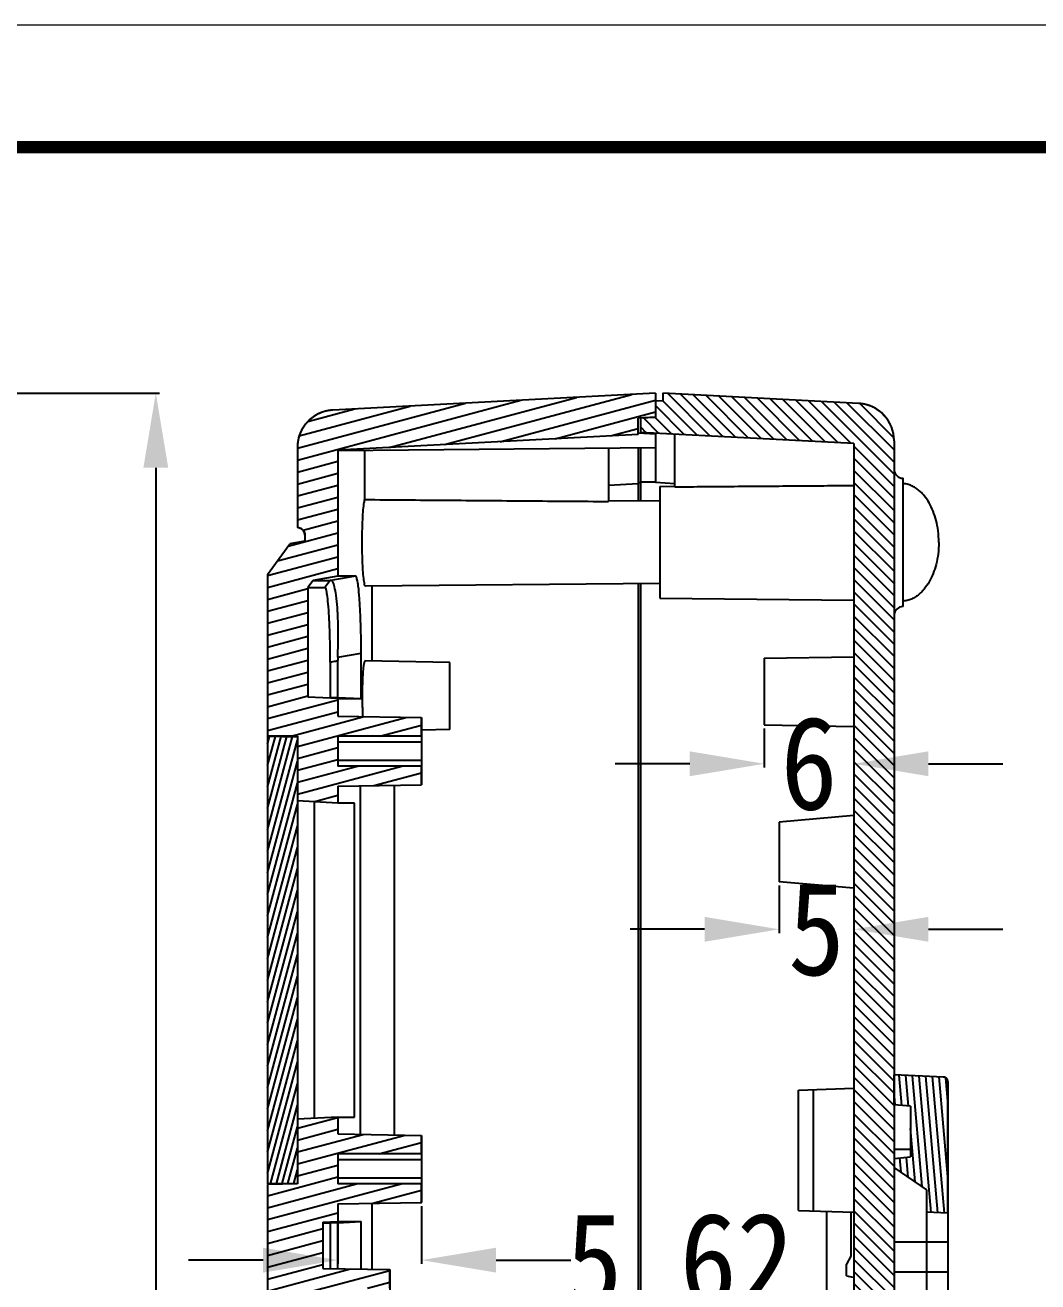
# Model space of a CAD drawing. Header units: millimetres. Extents: x 7899 to 8374, y 2483 to 2813.
# Drawn here: x 8028.8 to 8096.7, y 2729 to 2813.2 of the extents above; entities that cross this region are included whole.
import ezdxf
from ezdxf.enums import TextEntityAlignment as Align

# ---------------------------------------------------------------- set-up
doc = ezdxf.new("R2010")
doc.units = ezdxf.units.MM
doc.layers.add('4', color=7, linetype='Continuous')
doc.layers.add('from', color=7, linetype='Continuous', lineweight=13)
doc.styles.add('FFS', font='SIMFANG.TTF', dxfattribs={"width": 0.9})
doc.styles.get("Standard").update_dxf_attribs({"font": 'arial.ttf', "width": 0.9})
doc.styles.add('宋体', font='SimSun.ttf')
doc.dimstyles.get("Standard").update_dxf_attribs({"dimtxt": 3, "dimasz": 0.1875, "dimexe": 0.66, "dimexo": 1, "dimgap": 0.09, "dimtad": 0, "dimdsep": 46, "dimtxsty": 'Standard', "dimcen": 0.09, "dimazin": 2, "dimtp": 0.01, "dimtm": 0.01, "dimtfac": 1, "dimtofl": 0, "dimtmove": 0, "dimatfit": 3, "dimfxl": 0, "dimtolj": 1, "dimarcsym": 0})

# ---------------------------------------------------------------- blocks, each defined once
blk = doc.blocks.new('*D117')
at = {"color": 6, "lineweight": -2}
for p, q in [((8020.536, 2788.548), (8037.815, 2788.548)), ((8037.565, 2783.548), (8037.565, 2715.825)), ((8037.565, 2625.548), (8037.565, 2693.271)), ((8020.536, 2620.548), (8037.815, 2620.548))]:
    blk.add_line(p, q, dxfattribs=at)
at = {"color": 6}
for points in [[(8036.732, 2783.548), (8038.399, 2783.548), (8037.565, 2788.548)], [(8036.732, 2625.548), (8038.399, 2625.548), (8037.565, 2620.548)]]:
    blk.add_solid(points, dxfattribs=at)
at = {"layer": 'Defpoints', "color": 0}
for p in [(8020.286, 2788.548), (8037.565, 2788.548), (8020.286, 2620.548)]:
    blk.add_point(p, dxfattribs=at)
at = {"color": 4, "insert": (8037.565, 2704.548), "char_height": 6.25, "attachment_point": 5, "rotation": 90, "style": 'FFS'}
blk.add_mtext('\\A1;168.00', dxfattribs=at)
blk = doc.blocks.new('*D85')
at = {"color": 6, "lineweight": -2}
for p, q in [((8049.759, 2733.932), (8049.759, 2730.182)), ((8055.381, 2734.048), (8055.381, 2730.182)), ((8044.759, 2730.432), (8039.759, 2730.432)), ((8060.381, 2730.432), (8065.381, 2730.432))]:
    blk.add_line(p, q, dxfattribs=at)
at = {"color": 6}
for points in [[(8044.759, 2731.265), (8044.759, 2729.598), (8049.759, 2730.432)], [(8060.381, 2731.265), (8060.381, 2729.598), (8055.381, 2730.432)]]:
    blk.add_solid(points, dxfattribs=at)
at = {"layer": 'Defpoints', "color": 0}
for p in [(8049.759, 2734.182), (8055.381, 2734.298), (8049.759, 2730.432)]:
    blk.add_point(p, dxfattribs=at)
at = {"color": 4, "insert": (8072.69, 2730.432), "char_height": 6.25, "attachment_point": 5, "style": 'FFS'}
blk.add_mtext('\\A1;5.62', dxfattribs=at)
blk = doc.blocks.new('*D86')
at = {"color": 6, "lineweight": -2}
for p, q in [((8079.359, 2755.548), (8079.359, 2752.361)), ((8084.359, 2755.11), (8084.359, 2752.361)), ((8074.359, 2752.611), (8069.359, 2752.611)), ((8089.359, 2752.611), (8094.359, 2752.611))]:
    blk.add_line(p, q, dxfattribs=at)
at = {"color": 6}
for points in [[(8074.359, 2753.444), (8074.359, 2751.777), (8079.359, 2752.611)], [(8089.359, 2753.444), (8089.359, 2751.777), (8084.359, 2752.611)]]:
    blk.add_solid(points, dxfattribs=at)
at = {"layer": 'Defpoints', "color": 0}
for p in [(8079.359, 2755.798), (8084.359, 2755.36), (8084.359, 2752.611)]:
    blk.add_point(p, dxfattribs=at)
at = {"color": 4, "insert": (8081.859, 2752.611), "char_height": 6.25, "attachment_point": 5, "style": 'FFS'}
blk.add_mtext('\\A1;5', dxfattribs=at)
blk = doc.blocks.new('*D87')
at = {"color": 6, "lineweight": -2}
for p, q in [((8078.359, 2766.065), (8078.359, 2763.458)), ((8084.359, 2765.961), (8084.359, 2763.458)), ((8073.359, 2763.708), (8068.359, 2763.708)), ((8089.359, 2763.708), (8094.359, 2763.708))]:
    blk.add_line(p, q, dxfattribs=at)
at = {"color": 6}
for points in [[(8073.359, 2764.542), (8073.359, 2762.875), (8078.359, 2763.708)], [(8089.359, 2764.542), (8089.359, 2762.875), (8084.359, 2763.708)]]:
    blk.add_solid(points, dxfattribs=at)
at = {"layer": 'Defpoints', "color": 0}
for p in [(8078.359, 2766.315), (8084.359, 2766.211), (8084.359, 2763.708)]:
    blk.add_point(p, dxfattribs=at)
at = {"color": 4, "insert": (8081.359, 2763.708), "char_height": 6.25, "attachment_point": 5, "style": 'FFS'}
blk.add_mtext('\\A1;6', dxfattribs=at)
blk = doc.blocks.new('TK-D')
at = {"layer": 'from'}
blk.add_lwpolyline([(-594.5, -413.12), (594.5, -413.12), (594.5, 413.12), (-594.5, 413.12)], close=True, dxfattribs=at)
at = {"layer": 'from', "const_width": 2.05}
blk.add_lwpolyline([(-574.01, -392.63), (-574.01, 392.63), (574.01, 392.63), (574.01, -392.63), (-574.01, -392.63)], dxfattribs=at)
at = {"layer": 'from', "color": 6, "style": '宋体', "width": 0.7}
blk.add_attdef('40004', text='', height=8.32, dxfattribs=at).set_placement((430.84, -344.43), align=Align.MIDDLE)

msp = doc.modelspace()

# ---------------------------------------------------------------- hatches: boundary and pattern name
at = {"linetype": 'Continuous'}
h = msp.add_hatch(dxfattribs=at)
h.set_pattern_fill('DEFAULT__4', color=2, scale=0.772345, angle=345, style=0, pattern_type=0)
h.set_pattern_definition([(195, (7596.6944, 2996.8136), (-0.1998977, 0.7460284), [])])
edge = h.paths.add_edge_path()
edge.add_line((8049.759, 2765.548), (8049.759, 2763.548))
edge.add_line((8055.381, 2765.548), (8049.759, 2765.548))
edge.add_line((8055.381, 2765.548), (8055.381, 2766.798))
edge.add_line((8049.759, 2766.896), (8055.381, 2766.798))
edge.add_line((8049.759, 2768.074), (8049.759, 2766.896))
edge.add_line((8049.759, 2768.074), (8047.759, 2768.179))
edge.add_line((8047.759, 2775.518), (8047.759, 2768.179))
edge.add_line((8048.103, 2775.99), (8047.759, 2775.518))
edge.add_line((8049.759, 2776.282), (8048.103, 2775.99))
edge.add_line((8049.759, 2784.728), (8049.759, 2776.282))
edge.add_line((8069.909, 2785.784), (8049.759, 2784.728))
edge.add_line((8069.909, 2785.784), (8069.909, 2786.884))
edge.add_line((8071.059, 2786.944), (8069.909, 2786.884))
edge.add_line((8071.059, 2788.548), (8071.059, 2786.944))
edge.add_line((8071.059, 2788.548), (8049.429, 2787.414))
edge.add_spline(control_points=[(8049.429, 2787.414), (8048.026, 2787.341), (8047.059, 2786.322), (8047.059, 2784.918)], knot_values=[0, 0, 0, 0, 1, 1, 1, 1], weights=[1, 0.816916, 0.816916, 1], degree=3, periodic=0)
edge.add_line((8047.059, 2784.918), (8047.059, 2779.548))
edge.add_line((8047.147, 2779.532), (8047.059, 2779.548))
edge.add_spline(control_points=[(8047.147, 2779.532), (8047.396, 2779.488), (8047.559, 2779.294), (8047.559, 2779.04)], knot_values=[0, 0, 0, 0, 1, 1, 1, 1], weights=[1, 0.844185, 0.844185, 1], degree=3, periodic=0)
edge.add_line((8047.559, 2779.04), (8047.559, 2778.636))
edge.add_line((8047.559, 2778.636), (8046.559, 2778.459))
edge.add_line((8045.059, 2776.395), (8046.559, 2778.459))
edge.add_line((8045.059, 2776.395), (8045.059, 2765.583))
edge.add_line((8047.059, 2765.548), (8045.059, 2765.583))
edge.add_line((8047.059, 2765.548), (8047.059, 2761.216))
edge.add_line((8049.759, 2761.074), (8047.059, 2761.216))
edge.add_line((8049.759, 2762.2), (8049.759, 2761.074))
edge.add_line((8049.759, 2762.2), (8055.381, 2762.298))
edge.add_line((8055.381, 2762.298), (8055.381, 2763.548))
edge.add_line((8055.381, 2763.548), (8049.759, 2763.548))
edge = h.paths.add_edge_path()
edge.add_line((8049.759, 2737.548), (8049.759, 2735.548))
edge.add_line((8055.381, 2737.548), (8049.759, 2737.548))
edge.add_line((8055.381, 2737.548), (8055.381, 2738.798))
edge.add_line((8049.759, 2738.896), (8055.381, 2738.798))
edge.add_line((8049.759, 2740.022), (8049.759, 2738.896))
edge.add_line((8049.759, 2740.022), (8047.059, 2739.88))
edge.add_line((8047.059, 2739.88), (8047.059, 2735.548))
edge.add_line((8047.059, 2735.548), (8045.059, 2735.513))
edge.add_line((8045.059, 2735.513), (8045.059, 2724.495))
edge.add_line((8045.059, 2724.495), (8046.267, 2723.798))
edge.add_line((8046.267, 2723.798), (8047.267, 2723.745))
edge.add_line((8047.267, 2637.85), (8047.267, 2723.745))
edge.add_line((8046.267, 2637.798), (8047.267, 2637.85))
edge.add_line((8045.059, 2637.1), (8046.267, 2637.798))
edge.add_line((8045.059, 2637.1), (8045.059, 2632.701))
edge.add_line((8046.56, 2630.636), (8045.059, 2632.701))
edge.add_line((8046.56, 2630.636), (8047.559, 2630.46))
edge.add_line((8047.559, 2630.46), (8047.559, 2630.056))
edge.add_spline(control_points=[(8047.147, 2629.563), (8047.396, 2629.608), (8047.559, 2629.802), (8047.559, 2630.056)], knot_values=[0, 0, 0, 0, 1, 1, 1, 1], weights=[1, 0.84418, 0.84418, 1], degree=3, periodic=0)
edge.add_line((8047.147, 2629.563), (8047.059, 2629.548))
edge.add_line((8047.059, 2629.548), (8047.059, 2624.178))
edge.add_spline(control_points=[(8049.429, 2621.682), (8048.026, 2621.755), (8047.059, 2622.774), (8047.059, 2624.178)], knot_values=[0, 0, 0, 0, 1, 1, 1, 1], weights=[1, 0.816916, 0.816916, 1], degree=3, periodic=0)
edge.add_line((8049.429, 2621.682), (8051.059, 2621.596))
edge.add_line((8051.059, 2622.837), (8051.059, 2621.596))
edge.add_line((8049.759, 2622.848), (8051.059, 2622.837))
edge.add_line((8049.759, 2624.548), (8049.759, 2622.848))
edge.add_line((8051.059, 2624.559), (8049.759, 2624.548))
edge.add_line((8051.059, 2625.712), (8051.059, 2624.559))
edge.add_line((8051.059, 2625.712), (8049.759, 2625.724))
edge.add_line((8049.759, 2632.814), (8049.759, 2625.724))
edge.add_line((8048.767, 2632.988), (8049.759, 2632.814))
edge.add_line((8048.767, 2636.217), (8048.767, 2632.988))
edge.add_line((8048.767, 2636.217), (8053.259, 2636.295))
edge.add_line((8053.259, 2636.295), (8053.259, 2637.545))
edge.add_line((8053.259, 2637.545), (8048.767, 2637.545))
edge.add_line((8048.767, 2639.545), (8048.767, 2637.545))
edge.add_line((8053.259, 2639.545), (8048.767, 2639.545))
edge.add_line((8053.259, 2639.545), (8053.259, 2640.796))
edge.add_line((8048.767, 2640.874), (8053.259, 2640.796))
edge.add_line((8048.767, 2725.219), (8048.767, 2640.874))
edge.add_line((8048.767, 2725.219), (8053.259, 2725.298))
edge.add_line((8053.259, 2725.298), (8053.259, 2726.548))
edge.add_line((8053.259, 2726.548), (8048.767, 2726.548))
edge.add_line((8048.767, 2728.548), (8048.767, 2726.548))
edge.add_line((8053.259, 2728.548), (8048.767, 2728.548))
edge.add_line((8053.259, 2728.548), (8053.259, 2729.798))
edge.add_line((8048.767, 2729.876), (8053.259, 2729.798))
edge.add_line((8048.767, 2732.97), (8048.767, 2729.876))
edge.add_line((8048.767, 2732.97), (8049.759, 2733.022))
edge.add_line((8049.759, 2734.2), (8049.759, 2733.022))
edge.add_line((8049.759, 2734.2), (8055.381, 2734.298))
edge.add_line((8055.381, 2734.298), (8055.381, 2735.548))
edge.add_line((8055.381, 2735.548), (8049.759, 2735.548))
h = msp.add_hatch(dxfattribs=at)
h.set_pattern_fill('DEFAULT__1', color=2, scale=0.575393, angle=225, style=0, pattern_type=0)
h.set_pattern_definition([(315, (7596.6944, 2996.81357), (-0.4068645, -0.4068645), [])])
edge = h.paths.add_edge_path()
edge.add_line((8084.359, 2785.173), (8084.359, 2625.618))
edge.add_line((8084.359, 2625.618), (8083.059, 2625.611))
edge.add_line((8083.059, 2624.565), (8083.059, 2625.611))
edge.add_line((8083.059, 2624.565), (8085.059, 2624.548))
edge.add_line((8085.059, 2622.848), (8085.059, 2624.548))
edge.add_line((8085.059, 2622.848), (8083.059, 2622.83))
edge.add_line((8083.059, 2621.151), (8083.059, 2622.83))
edge.add_line((8083.059, 2621.151), (8084.69, 2621.236))
edge.add_spline(control_points=[(8087.059, 2623.733), (8087.059, 2622.328), (8086.093, 2621.31), (8084.69, 2621.236)], knot_values=[0, 0, 0, 0, 1, 1, 1, 1], weights=[1, 0.816916, 0.816916, 1], degree=3, periodic=0)
edge.add_line((8087.059, 2682.048), (8087.059, 2623.733))
edge.add_line((8086.559, 2682.092), (8087.059, 2682.048))
edge.add_line((8086.559, 2727.004), (8086.559, 2682.092))
edge.add_line((8087.059, 2727.048), (8086.559, 2727.004))
edge.add_line((8087.059, 2785.363), (8087.059, 2727.048))
edge.add_spline(control_points=[(8087.059, 2785.363), (8087.059, 2786.768), (8086.093, 2787.786), (8084.69, 2787.86)], knot_values=[0, 0, 0, 0, 1, 1, 1, 1], weights=[1, 0.816916, 0.816916, 1], degree=3, periodic=0)
edge.add_line((8084.69, 2787.86), (8071.559, 2788.548))
edge.add_line((8071.559, 2788.548), (8071.559, 2788.048))
edge.add_line((8071.559, 2788.048), (8071.059, 2788.022))
edge.add_line((8071.059, 2788.022), (8071.059, 2786.92))
edge.add_line((8071.059, 2786.92), (8070.059, 2786.868))
edge.add_line((8070.059, 2786.868), (8070.059, 2785.923))
edge.add_line((8084.359, 2785.173), (8070.059, 2785.923))
h = msp.add_hatch(dxfattribs=at)
h.set_pattern_fill('DEFAULT__3', color=2, scale=0.372696, angle=465, style=0, pattern_type=0)
h.set_pattern_definition([(75, (7596.69438, 2996.81357), (0.35999679, -0.09646085), [])])
edge = h.paths.add_edge_path()
edge.add_line((8047.059, 2735.572), (8045.059, 2735.548))
edge.add_line((8047.059, 2765.523), (8047.059, 2735.572))
edge.add_line((8045.059, 2765.548), (8047.059, 2765.523))
edge.add_line((8045.059, 2765.548), (8045.059, 2735.548))
h = msp.add_hatch(dxfattribs=at)
h.set_pattern_fill('DEFAULT__2', color=2, scale=0.441538, angle=265, style=0, pattern_type=0)
h.set_pattern_definition([(275, (7596.69438, 2996.81357), (-0.43985782, -0.03848257), [])])
edge = h.paths.add_edge_path()
edge.add_line((8087.059, 2651.848), (8087.059, 2653.848))
edge.add_line((8087.059, 2651.848), (8090.372, 2651.993))
edge.add_spline(control_points=[(8090.659, 2652.292), (8090.659, 2652.123), (8090.542, 2652), (8090.372, 2651.993)], knot_values=[0, 0, 0, 0, 1, 1, 1, 1], weights=[1, 0.814909, 0.814909, 1], degree=3, periodic=0)
edge.add_line((8090.659, 2652.292), (8090.659, 2661.121))
edge.add_line((8090.659, 2661.121), (8089.259, 2661.048))
edge.add_line((8089.259, 2659.548), (8089.259, 2661.048))
edge.add_line((8089.259, 2659.548), (8087.059, 2658.048))
edge.add_line((8087.059, 2658.048), (8087.059, 2657.444))
edge.add_line((8087.059, 2657.444), (8088.159, 2657.348))
edge.add_line((8088.159, 2657.348), (8088.159, 2653.944))
edge.add_line((8087.059, 2653.848), (8088.159, 2653.944))
edge = h.paths.add_edge_path()
edge.add_line((8087.059, 2740.848), (8087.059, 2742.848))
edge.add_line((8088.159, 2740.752), (8087.059, 2740.848))
edge.add_line((8088.159, 2740.752), (8088.159, 2737.348))
edge.add_line((8087.059, 2737.252), (8088.159, 2737.348))
edge.add_line((8087.059, 2737.252), (8087.059, 2736.648))
edge.add_line((8089.259, 2735.148), (8087.059, 2736.648))
edge.add_line((8089.259, 2733.648), (8089.259, 2735.148))
edge.add_line((8090.659, 2733.575), (8089.259, 2733.648))
edge.add_line((8090.659, 2733.575), (8090.659, 2742.404))
edge.add_spline(control_points=[(8090.659, 2742.404), (8090.659, 2742.573), (8090.542, 2742.696), (8090.372, 2742.703)], knot_values=[0, 0, 0, 0, 1, 1, 1, 1], weights=[1, 0.814909, 0.814909, 1], degree=3, periodic=0)
edge.add_line((8090.372, 2742.703), (8087.059, 2742.848))
edge = h.paths.add_edge_path()
edge.add_line((8090.659, 2666.975), (8090.659, 2727.721))
edge.add_line((8090.659, 2727.721), (8089.259, 2727.648))
edge.add_line((8089.259, 2726.148), (8089.259, 2727.648))
edge.add_line((8089.259, 2726.148), (8087.059, 2724.648))
edge.add_line((8087.059, 2724.648), (8087.059, 2724.044))
edge.add_line((8087.059, 2724.044), (8088.159, 2723.948))
edge.add_line((8088.159, 2723.948), (8088.159, 2670.748))
edge.add_line((8087.059, 2670.652), (8088.159, 2670.748))
edge.add_line((8087.059, 2670.652), (8087.059, 2670.048))
edge.add_line((8089.259, 2668.548), (8087.059, 2670.048))
edge.add_line((8089.259, 2667.048), (8089.259, 2668.548))
edge.add_line((8090.659, 2666.975), (8089.259, 2667.048))

# ---------------------------------------------------------------- linework, layer by layer
at = {"color": 7, "linetype": 'Continuous'}
for p, q in [((8071.059, 2788.548), (8049.429, 2787.414)), ((8071.059, 2788.548), (8071.059, 2786.944)), ((8071.559, 2788.548), (8071.559, 2788.048)), ((8084.69, 2787.86), (8071.559, 2788.548)), ((8071.559, 2788.048), (8071.059, 2788.022)), ((8071.059, 2788.022), (8071.059, 2786.92)), ((8071.059, 2786.944), (8069.909, 2786.884)), ((8069.909, 2785.784), (8069.909, 2786.884)), ((8071.059, 2786.92), (8070.059, 2786.868)), ((8070.059, 2786.868), (8070.059, 2785.923)), ((8069.909, 2785.784), (8049.759, 2784.728)), ((8084.359, 2785.173), (8070.059, 2785.923)), ((8084.359, 2785.173), (8084.359, 2625.618)), ((8087.059, 2785.363), (8087.059, 2727.048)), ((8047.059, 2784.918), (8047.059, 2779.548)), ((8049.759, 2784.728), (8049.759, 2776.282)), ((8047.147, 2779.532), (8047.059, 2779.548)), ((8045.059, 2776.395), (8046.559, 2778.459)), ((8047.559, 2778.636), (8046.559, 2778.459)), ((8047.559, 2779.04), (8047.559, 2778.636)), ((8045.059, 2776.395), (8045.059, 2765.583)), ((8048.103, 2775.99), (8047.759, 2775.518)), ((8049.759, 2776.282), (8048.103, 2775.99)), ((8047.759, 2775.518), (8047.759, 2768.179)), ((8049.759, 2768.074), (8047.759, 2768.179)), ((8049.759, 2768.074), (8049.759, 2766.896)), ((8049.759, 2766.896), (8055.381, 2766.798)), ((8055.381, 2765.548), (8055.381, 2766.798)), ((8047.059, 2765.548), (8045.059, 2765.583)), ((8045.059, 2765.548), (8045.059, 2735.548)), ((8045.059, 2765.548), (8047.059, 2765.523)), ((8047.059, 2765.548), (8047.059, 2761.216)), ((8047.059, 2765.523), (8047.059, 2735.572)), ((8055.381, 2765.548), (8049.759, 2765.548)), ((8049.759, 2765.548), (8049.759, 2763.548)), ((8055.381, 2763.548), (8049.759, 2763.548)), ((8055.381, 2762.298), (8055.381, 2763.548)), ((8049.759, 2762.2), (8055.381, 2762.298)), ((8049.759, 2762.2), (8049.759, 2761.074)), ((8049.759, 2761.074), (8047.059, 2761.216)), ((8090.372, 2742.703), (8087.059, 2742.848)), ((8087.059, 2740.848), (8087.059, 2742.848)), ((8090.659, 2733.575), (8090.659, 2742.404)), ((8088.159, 2740.752), (8087.059, 2740.848)), ((8088.159, 2740.752), (8088.159, 2737.348)), ((8049.759, 2740.022), (8047.059, 2739.88)), ((8047.059, 2739.88), (8047.059, 2735.548)), ((8049.759, 2740.022), (8049.759, 2738.896)), ((8049.759, 2738.896), (8055.381, 2738.798)), ((8055.381, 2737.548), (8055.381, 2738.798)), ((8055.381, 2737.548), (8049.759, 2737.548)), ((8049.759, 2737.548), (8049.759, 2735.548)), ((8087.059, 2737.252), (8088.159, 2737.348)), ((8087.059, 2737.252), (8087.059, 2736.648)), ((8089.259, 2735.148), (8087.059, 2736.648)), ((8047.059, 2735.572), (8045.059, 2735.548)), ((8047.059, 2735.548), (8045.059, 2735.513)), ((8045.059, 2735.513), (8045.059, 2724.495)), ((8055.381, 2735.548), (8049.759, 2735.548)), ((8055.381, 2734.298), (8055.381, 2735.548)), ((8089.259, 2733.648), (8089.259, 2735.148)), ((8049.759, 2734.2), (8055.381, 2734.298)), ((8049.759, 2734.2), (8049.759, 2733.022)), ((8048.767, 2732.97), (8049.759, 2733.022)), ((8048.767, 2732.97), (8048.767, 2729.876)), ((8090.659, 2733.575), (8089.259, 2733.648)), ((8048.767, 2729.876), (8053.259, 2729.798)), ((8053.259, 2728.548), (8053.259, 2729.798))]:
    msp.add_line(p, q, dxfattribs=at)
for points, start_tangent, end_tangent in [([(8087.059, 2785.363), (8087.059, 2785.39), (8087.059, 2785.417), (8087.058, 2785.444), (8087.057, 2785.472), (8087.056, 2785.499), (8087.054, 2785.526), (8087.052, 2785.554), (8087.05, 2785.582), (8087.047, 2785.609), (8087.044, 2785.637), (8087.041, 2785.665), (8087.038, 2785.693), (8087.034, 2785.721), (8087.029, 2785.749), (8087.025, 2785.777), (8087.02, 2785.805), (8087.015, 2785.833), (8087.009, 2785.862), (8087.003, 2785.89), (8086.997, 2785.918), (8086.99, 2785.946), (8086.983, 2785.975), (8086.976, 2786.003), (8086.968, 2786.031), (8086.96, 2786.059), (8086.952, 2786.088), (8086.943, 2786.116), (8086.934, 2786.144), (8086.925, 2786.172), (8086.915, 2786.2), (8086.905, 2786.228), (8086.894, 2786.257), (8086.883, 2786.284), (8086.872, 2786.312), (8086.861, 2786.34), (8086.849, 2786.368), (8086.836, 2786.396), (8086.824, 2786.423), (8086.81, 2786.451), (8086.797, 2786.478), (8086.783, 2786.505), (8086.769, 2786.532), (8086.755, 2786.559), (8086.74, 2786.586), (8086.725, 2786.613), (8086.709, 2786.639), (8086.693, 2786.666), (8086.677, 2786.692), (8086.66, 2786.718), (8086.644, 2786.744), (8086.626, 2786.77), (8086.609, 2786.795), (8086.591, 2786.82), (8086.573, 2786.846), (8086.554, 2786.87), (8086.535, 2786.895), (8086.516, 2786.92), (8086.496, 2786.944), (8086.476, 2786.968), (8086.456, 2786.992), (8086.436, 2787.015), (8086.415, 2787.038), (8086.394, 2787.061), (8086.373, 2787.084), (8086.351, 2787.107), (8086.329, 2787.129), (8086.307, 2787.151), (8086.285, 2787.172), (8086.262, 2787.194), (8086.239, 2787.215), (8086.216, 2787.235), (8086.193, 2787.256), (8086.169, 2787.276), (8086.145, 2787.296), (8086.121, 2787.315), (8086.097, 2787.335), (8086.072, 2787.354), (8086.047, 2787.372), (8086.022, 2787.39), (8085.997, 2787.408), (8085.972, 2787.426), (8085.946, 2787.443), (8085.921, 2787.46), (8085.895, 2787.477), (8085.869, 2787.493), (8085.843, 2787.509), (8085.816, 2787.524), (8085.79, 2787.539), (8085.763, 2787.554), (8085.736, 2787.569), (8085.71, 2787.583), (8085.683, 2787.597), (8085.656, 2787.61), (8085.628, 2787.623), (8085.601, 2787.636), (8085.574, 2787.648), (8085.546, 2787.66), (8085.519, 2787.672), (8085.491, 2787.683), (8085.464, 2787.694), (8085.436, 2787.704), (8085.408, 2787.715), (8085.38, 2787.725), (8085.353, 2787.734), (8085.325, 2787.743), (8085.297, 2787.752), (8085.269, 2787.76), (8085.241, 2787.768), (8085.213, 2787.776), (8085.185, 2787.784), (8085.157, 2787.791), (8085.13, 2787.797), (8085.102, 2787.804), (8085.074, 2787.81), (8085.046, 2787.815), (8085.018, 2787.821), (8084.991, 2787.826), (8084.963, 2787.83), (8084.935, 2787.835), (8084.908, 2787.839), (8084.88, 2787.842), (8084.853, 2787.846), (8084.826, 2787.849), (8084.798, 2787.852), (8084.771, 2787.854), (8084.744, 2787.856), (8084.717, 2787.858), (8084.69, 2787.86)], (0, 1), (-0.99863, 0.052336)), ([(8049.429, 2787.414), (8049.402, 2787.413), (8049.375, 2787.411), (8049.348, 2787.409), (8049.32, 2787.406), (8049.293, 2787.403), (8049.266, 2787.4), (8049.238, 2787.397), (8049.211, 2787.393), (8049.183, 2787.389), (8049.156, 2787.385), (8049.128, 2787.38), (8049.1, 2787.375), (8049.073, 2787.37), (8049.045, 2787.364), (8049.017, 2787.358), (8048.989, 2787.352), (8048.961, 2787.345), (8048.933, 2787.338), (8048.906, 2787.331), (8048.878, 2787.323), (8048.85, 2787.315), (8048.822, 2787.306), (8048.794, 2787.298), (8048.766, 2787.289), (8048.738, 2787.279), (8048.711, 2787.269), (8048.683, 2787.259), (8048.655, 2787.248), (8048.628, 2787.238), (8048.6, 2787.226), (8048.572, 2787.215), (8048.545, 2787.203), (8048.518, 2787.19), (8048.49, 2787.178), (8048.463, 2787.165), (8048.436, 2787.151), (8048.409, 2787.137), (8048.382, 2787.123), (8048.356, 2787.109), (8048.329, 2787.094), (8048.303, 2787.079), (8048.276, 2787.063), (8048.25, 2787.047), (8048.224, 2787.031), (8048.198, 2787.015), (8048.172, 2786.998), (8048.147, 2786.98), (8048.122, 2786.963), (8048.096, 2786.945), (8048.071, 2786.927), (8048.047, 2786.908), (8048.022, 2786.889), (8047.998, 2786.87), (8047.974, 2786.85), (8047.95, 2786.831), (8047.926, 2786.81), (8047.903, 2786.79), (8047.88, 2786.769), (8047.857, 2786.748), (8047.834, 2786.727), (8047.812, 2786.705), (8047.789, 2786.683), (8047.768, 2786.661), (8047.746, 2786.639), (8047.725, 2786.616), (8047.704, 2786.593), (8047.683, 2786.57), (8047.662, 2786.546), (8047.642, 2786.522), (8047.622, 2786.498), (8047.603, 2786.474), (8047.584, 2786.45), (8047.565, 2786.425), (8047.546, 2786.4), (8047.528, 2786.375), (8047.51, 2786.35), (8047.493, 2786.324), (8047.475, 2786.298), (8047.458, 2786.273), (8047.442, 2786.246), (8047.426, 2786.22), (8047.41, 2786.194), (8047.394, 2786.167), (8047.379, 2786.141), (8047.364, 2786.114), (8047.35, 2786.087), (8047.335, 2786.06), (8047.322, 2786.032), (8047.308, 2786.005), (8047.295, 2785.978), (8047.283, 2785.95), (8047.27, 2785.922), (8047.258, 2785.895), (8047.247, 2785.867), (8047.235, 2785.839), (8047.224, 2785.811), (8047.214, 2785.783), (8047.204, 2785.755), (8047.194, 2785.727), (8047.185, 2785.699), (8047.175, 2785.67), (8047.167, 2785.642), (8047.158, 2785.614), (8047.15, 2785.586), (8047.143, 2785.557), (8047.135, 2785.529), (8047.128, 2785.501), (8047.122, 2785.473), (8047.115, 2785.444), (8047.11, 2785.416), (8047.104, 2785.388), (8047.099, 2785.36), (8047.094, 2785.332), (8047.089, 2785.303), (8047.085, 2785.275), (8047.081, 2785.247), (8047.078, 2785.22), (8047.074, 2785.192), (8047.072, 2785.164), (8047.069, 2785.136), (8047.067, 2785.108), (8047.065, 2785.081), (8047.063, 2785.053), (8047.062, 2785.026), (8047.061, 2784.999), (8047.06, 2784.972), (8047.06, 2784.945), (8047.059, 2784.918)], (-0.99863, -0.052336), (0, -1)), ([(8047.147, 2779.532), (8047.156, 2779.531), (8047.161, 2779.53), (8047.166, 2779.528), (8047.171, 2779.527), (8047.176, 2779.526), (8047.181, 2779.525), (8047.186, 2779.524), (8047.191, 2779.522), (8047.196, 2779.521), (8047.201, 2779.519), (8047.206, 2779.518), (8047.211, 2779.516), (8047.216, 2779.515), (8047.221, 2779.513), (8047.226, 2779.511), (8047.231, 2779.51), (8047.236, 2779.508), (8047.241, 2779.506), (8047.246, 2779.504), (8047.251, 2779.502), (8047.256, 2779.5), (8047.261, 2779.498), (8047.266, 2779.495), (8047.271, 2779.493), (8047.276, 2779.491), (8047.281, 2779.488), (8047.286, 2779.486), (8047.29, 2779.484), (8047.295, 2779.481), (8047.3, 2779.478), (8047.305, 2779.476), (8047.31, 2779.473), (8047.314, 2779.47), (8047.319, 2779.467), (8047.324, 2779.464), (8047.329, 2779.461), (8047.333, 2779.458), (8047.338, 2779.455), (8047.342, 2779.452), (8047.347, 2779.449), (8047.352, 2779.446), (8047.356, 2779.442), (8047.361, 2779.439), (8047.365, 2779.436), (8047.37, 2779.432), (8047.374, 2779.429), (8047.378, 2779.425), (8047.383, 2779.422), (8047.387, 2779.418), (8047.391, 2779.414), (8047.395, 2779.41), (8047.4, 2779.407), (8047.404, 2779.403), (8047.408, 2779.399), (8047.412, 2779.395), (8047.416, 2779.391), (8047.42, 2779.387), (8047.424, 2779.383), (8047.428, 2779.378), (8047.431, 2779.374), (8047.435, 2779.37), (8047.439, 2779.366), (8047.443, 2779.361), (8047.446, 2779.357), (8047.45, 2779.353), (8047.453, 2779.348), (8047.457, 2779.344), (8047.46, 2779.339), (8047.464, 2779.334), (8047.467, 2779.33), (8047.47, 2779.325), (8047.473, 2779.321), (8047.476, 2779.316), (8047.48, 2779.311), (8047.483, 2779.306), (8047.486, 2779.302), (8047.489, 2779.297), (8047.491, 2779.292), (8047.494, 2779.287), (8047.497, 2779.282), (8047.5, 2779.277), (8047.502, 2779.272), (8047.505, 2779.267), (8047.507, 2779.262), (8047.51, 2779.257), (8047.512, 2779.252), (8047.515, 2779.247), (8047.517, 2779.242), (8047.519, 2779.237), (8047.521, 2779.232), (8047.523, 2779.227), (8047.525, 2779.221), (8047.527, 2779.216), (8047.529, 2779.211), (8047.531, 2779.206), (8047.533, 2779.201), (8047.535, 2779.195), (8047.536, 2779.19), (8047.538, 2779.185), (8047.539, 2779.18), (8047.541, 2779.175), (8047.542, 2779.169), (8047.544, 2779.164), (8047.545, 2779.159), (8047.546, 2779.154), (8047.548, 2779.148), (8047.549, 2779.143), (8047.55, 2779.138), (8047.551, 2779.133), (8047.552, 2779.127), (8047.553, 2779.122), (8047.553, 2779.117), (8047.554, 2779.112), (8047.555, 2779.107), (8047.556, 2779.101), (8047.556, 2779.096), (8047.557, 2779.091), (8047.557, 2779.086), (8047.558, 2779.081), (8047.558, 2779.076), (8047.558, 2779.07), (8047.559, 2779.065), (8047.559, 2779.06), (8047.559, 2779.055), (8047.559, 2779.05), (8047.559, 2779.04)], (0.984682, -0.17436), (0, -1)), ([(8090.659, 2742.404), (8090.659, 2742.41), (8090.659, 2742.417), (8090.659, 2742.423), (8090.658, 2742.43), (8090.658, 2742.437), (8090.657, 2742.443), (8090.656, 2742.45), (8090.655, 2742.457), (8090.653, 2742.464), (8090.652, 2742.47), (8090.65, 2742.477), (8090.648, 2742.484), (8090.646, 2742.491), (8090.644, 2742.498), (8090.642, 2742.504), (8090.639, 2742.511), (8090.637, 2742.518), (8090.634, 2742.525), (8090.631, 2742.531), (8090.628, 2742.538), (8090.624, 2742.545), (8090.621, 2742.551), (8090.617, 2742.557), (8090.613, 2742.564), (8090.609, 2742.57), (8090.605, 2742.576), (8090.6, 2742.582), (8090.596, 2742.588), (8090.591, 2742.594), (8090.586, 2742.6), (8090.581, 2742.605), (8090.576, 2742.611), (8090.571, 2742.616), (8090.565, 2742.622), (8090.56, 2742.627), (8090.554, 2742.632), (8090.548, 2742.636), (8090.543, 2742.641), (8090.537, 2742.646), (8090.531, 2742.65), (8090.524, 2742.654), (8090.518, 2742.658), (8090.512, 2742.662), (8090.505, 2742.666), (8090.499, 2742.669), (8090.492, 2742.672), (8090.486, 2742.676), (8090.479, 2742.679), (8090.473, 2742.681), (8090.466, 2742.684), (8090.459, 2742.686), (8090.452, 2742.689), (8090.446, 2742.691), (8090.439, 2742.693), (8090.432, 2742.695), (8090.426, 2742.696), (8090.419, 2742.698), (8090.412, 2742.699), (8090.405, 2742.7), (8090.399, 2742.701), (8090.392, 2742.702), (8090.386, 2742.702), (8090.379, 2742.703), (8090.372, 2742.703)], (0, 1), (-0.999048, 0.043619))]:
    msp.add_spline(points, degree=3, dxfattribs=dict(at, start_tangent=start_tangent, end_tangent=end_tangent))
at = {"layer": '4', "color": 7, "linetype": 'Continuous'}
for p, q in [((8071.059, 2788.548), (8049.429, 2787.414)), ((8071.059, 2788.548), (8071.059, 2786.92)), ((8071.559, 2788.548), (8071.559, 2788.048)), ((8084.69, 2787.86), (8071.559, 2788.548)), ((8071.559, 2788.048), (8071.059, 2788.022)), ((8071.059, 2786.944), (8069.909, 2786.884)), ((8069.909, 2785.784), (8069.909, 2786.884)), ((8071.059, 2786.92), (8070.059, 2786.868)), ((8070.059, 2786.868), (8070.059, 2785.923)), ((8069.909, 2785.784), (8049.759, 2784.728)), ((8069.909, 2785.884), (8071.059, 2785.824)), ((8084.359, 2785.173), (8070.059, 2785.923)), ((8071.059, 2785.824), (8071.059, 2784.9)), ((8072.359, 2782.273), (8072.359, 2785.802)), ((8084.359, 2785.173), (8084.359, 2625.618)), ((8087.059, 2785.363), (8087.059, 2623.733)), ((8047.059, 2784.918), (8047.059, 2779.548)), ((8049.759, 2784.728), (8049.759, 2776.282)), ((8049.77, 2784.714), (8071.059, 2784.9)), ((8051.565, 2784.73), (8051.565, 2781.418)), ((8067.909, 2784.873), (8067.909, 2781.29)), ((8069.909, 2784.89), (8069.909, 2781.318)), ((8070.059, 2784.892), (8070.059, 2781.316)), ((8087.659, 2774.248), (8087.659, 2782.848)), ((8067.909, 2782.384), (8069.909, 2782.488)), ((8070.059, 2782.549), (8069.909, 2782.549)), ((8071.059, 2782.575), (8070.059, 2782.575)), ((8071.059, 2782.575), (8072.37, 2782.506)), ((8071.359, 2782.298), (8072.359, 2782.307)), ((8071.359, 2782.298), (8071.359, 2774.798)), ((8071.358, 2781.305), (8067.909, 2781.335)), ((8047.147, 2779.532), (8047.059, 2779.548)), ((8045.059, 2776.395), (8046.559, 2778.459)), ((8047.559, 2778.636), (8046.559, 2778.459)), ((8047.559, 2779.04), (8047.559, 2778.636)), ((8045.059, 2776.395), (8045.059, 2765.583)), ((8048.103, 2775.99), (8047.759, 2775.518)), ((8049.759, 2776.282), (8048.103, 2775.99)), ((8048.103, 2775.99), (8049.254, 2775.991)), ((8049.252, 2775.988), (8048.905, 2775.517)), ((8049.795, 2776.08), (8049.292, 2775.993)), ((8050.96, 2776.283), (8049.759, 2776.282)), ((8050.96, 2776.283), (8049.795, 2776.08)), ((8047.759, 2775.518), (8047.759, 2768.179)), ((8047.759, 2775.518), (8048.905, 2775.517)), ((8071.358, 2775.791), (8051.613, 2775.619)), ((8052.053, 2775.622), (8052.053, 2770.589)), ((8069.909, 2775.778), (8069.909, 2709.386)), ((8070.059, 2775.78), (8070.059, 2709.385)), ((8071.359, 2774.798), (8084.359, 2774.684)), ((8049.764, 2770.856), (8051.332, 2771.129)), ((8051.332, 2768.074), (8051.332, 2771.129)), ((8078.359, 2770.78), (8084.359, 2770.885)), ((8049.259, 2770.511), (8049.259, 2768.179)), ((8049.759, 2768.155), (8049.759, 2770.623)), ((8057.274, 2770.498), (8051.588, 2770.597)), ((8057.274, 2765.998), (8057.274, 2770.498)), ((8078.359, 2770.78), (8078.359, 2766.315)), ((8049.759, 2768.074), (8047.759, 2768.179)), ((8049.259, 2768.179), (8049.759, 2768.155)), ((8049.759, 2768.155), (8051.332, 2768.074)), ((8049.759, 2768.074), (8051.332, 2768.074)), ((8049.759, 2768.074), (8049.759, 2766.896)), ((8049.759, 2766.896), (8055.381, 2766.798)), ((8055.381, 2766.798), (8055.381, 2762.298)), ((8057.274, 2765.998), (8055.381, 2765.965)), ((8078.359, 2766.315), (8084.359, 2766.211)), ((8047.059, 2765.548), (8045.059, 2765.583)), ((8045.059, 2765.548), (8045.059, 2735.548)), ((8045.059, 2765.548), (8047.059, 2765.523)), ((8047.059, 2765.548), (8047.059, 2735.548)), ((8049.759, 2765.548), (8049.759, 2763.548)), ((8055.381, 2765.548), (8049.759, 2765.548)), ((8055.381, 2765.148), (8049.76, 2765.148)), ((8055.381, 2763.548), (8049.759, 2763.548)), ((8049.76, 2763.948), (8055.381, 2763.948)), ((8049.759, 2762.2), (8055.381, 2762.298)), ((8049.759, 2762.2), (8049.759, 2761.074)), ((8051.266, 2762.226), (8051.266, 2738.87)), ((8053.559, 2738.83), (8053.559, 2762.266)), ((8049.759, 2761.074), (8047.059, 2761.216)), ((8048.185, 2761.157), (8048.185, 2739.939)), ((8050.881, 2761.074), (8049.759, 2761.074)), ((8050.881, 2740.022), (8050.881, 2761.074)), ((8084.359, 2760.235), (8079.359, 2759.798)), ((8079.359, 2759.798), (8079.359, 2755.798)), ((8084.359, 2755.36), (8079.359, 2755.798)), ((8090.372, 2742.703), (8087.059, 2742.848)), ((8090.659, 2742.404), (8090.659, 2652.292)), ((8080.659, 2741.824), (8084.359, 2741.954)), ((8080.659, 2733.771), (8080.659, 2741.824)), ((8081.624, 2741.858), (8081.624, 2733.738)), ((8088.159, 2740.752), (8087.059, 2740.848)), ((8088.159, 2740.752), (8088.159, 2737.348)), ((8049.759, 2740.022), (8047.059, 2739.88)), ((8049.759, 2740.022), (8050.881, 2740.022)), ((8049.759, 2740.022), (8049.759, 2740.022)), ((8049.759, 2740.022), (8049.759, 2738.896)), ((8049.759, 2738.896), (8055.381, 2738.798)), ((8055.381, 2738.798), (8055.381, 2734.298)), ((8049.759, 2737.548), (8049.759, 2735.548)), ((8055.381, 2737.548), (8049.759, 2737.548)), ((8088.159, 2737.853), (8087.059, 2737.853)), ((8087.059, 2737.252), (8088.159, 2737.348)), ((8055.381, 2737.148), (8049.76, 2737.148)), ((8089.259, 2735.148), (8087.059, 2736.648)), ((8047.059, 2735.572), (8045.059, 2735.548)), ((8047.059, 2735.548), (8045.059, 2735.513)), ((8045.059, 2735.513), (8045.059, 2724.495)), ((8055.381, 2735.548), (8049.759, 2735.548)), ((8049.76, 2735.948), (8055.381, 2735.948)), ((8089.259, 2726.148), (8089.259, 2735.148)), ((8049.759, 2734.2), (8055.381, 2734.298)), ((8049.759, 2734.2), (8049.759, 2733.022)), ((8052.053, 2734.24), (8052.053, 2729.819)), ((8048.767, 2732.97), (8049.759, 2733.022)), ((8048.767, 2732.97), (8048.767, 2729.876)), ((8049.759, 2732.94), (8049.259, 2732.917)), ((8049.759, 2733.022), (8051.332, 2733.022)), ((8049.759, 2732.94), (8051.332, 2733.022)), ((8049.759, 2729.859), (8049.759, 2732.94)), ((8051.332, 2729.832), (8051.332, 2733.022)), ((8080.659, 2733.771), (8084.359, 2733.642)), ((8082.559, 2727.681), (8082.559, 2733.705)), ((8084.159, 2733.649), (8084.159, 2730.693)), ((8090.659, 2733.575), (8089.259, 2733.648)), ((8049.084, 2732.917), (8048.769, 2732.917)), ((8049.259, 2732.917), (8049.084, 2732.917)), ((8049.259, 2732.917), (8049.259, 2729.868)), ((8090.659, 2731.648), (8087.059, 2731.648)), ((8084.159, 2730.693), (8083.859, 2730.173)), ((8048.767, 2729.876), (8053.259, 2729.798)), ((8053.259, 2729.798), (8053.259, 2725.298)), ((8083.859, 2729.373), (8083.859, 2730.173)), ((8087.059, 2729.648), (8090.659, 2729.648)), ((8083.859, 2729.373), (8084.311, 2729.293))]:
    msp.add_line(p, q, dxfattribs=at)
for centre, radius, start, end in [((8084.559, 2785.363), 2.5, 0, 87), ((8049.559, 2784.918), 2.5, 93, 180), ((8087.659, 2783.448), 0.6, 180, 270), ((8047.059, 2779.04), 0.5, 0, 79.95856), ((8083.114, 2778.656), 31.735, 177.74599, 177.9318), ((8077.951, 2778.307), 26.57, 181.89679, 182.19128), ((8087.659, 2773.648), 0.6, 90, 180), ((8055.507, 2770.628), 5.748, 177.73117, 180.04624), ((8080.809, 2768.381), 29.413, 182.21784, 182.95144), ((8090.359, 2742.404), 0.3, 0, 87.5), ((8084.259, 2728.998), 0.3, 69.687, 80)]:
    msp.add_arc(centre, radius, start, end, dxfattribs=at)
for points, start_tangent, end_tangent in [([(8071.059, 2785.87), (8071.067, 2785.8)], (0.998536, -0.054093), (-0.198921, -0.980016)), ([(8071.062, 2784.694), (8071.059, 2784.13), (8071.062, 2783.505), (8071.059, 2782.575)], (-0.005921, -0.999982), (-0.007922, -0.999969)), ([(8071.063, 2785.058), (8071.062, 2784.694)], (0.008556, -0.999963), (-0.005921, -0.999982)), ([(8072.359, 2782.273), (8076.349, 2782.304), (8080.349, 2782.334), (8084.359, 2782.364)], (0.999971, 0.007634), (0.999972, 0.007453)), ([(8090.059, 2778.548), (8090.01, 2779.327), (8089.878, 2780.02), (8089.678, 2780.64), (8089.413, 2781.193), (8089.081, 2781.675), (8088.887, 2781.887), (8088.672, 2782.077), (8088.433, 2782.241), (8088.163, 2782.373), (8087.852, 2782.462), (8087.676, 2782.485), (8087.66, 2782.486)], (0, 1), (-0.997983, 0.063478)), ([(8051.565, 2781.418), (8051.498, 2781.119), (8051.444, 2780.597), (8051.404, 2779.905)], (-0.371838, -0.928298), (-0.039333, -0.999226)), ([(8051.565, 2781.418), (8057.01, 2781.376), (8062.458, 2781.333), (8067.909, 2781.29)], (0.999969, -0.007838), (0.999969, -0.007916)), ([(8051.401, 2779.802), (8051.383, 2779.099), (8051.38, 2778.251), (8051.396, 2777.428)], (-0.036092, -0.999348), (0.033098, -0.999452)), ([(8090.059, 2778.548), (8090.01, 2777.769), (8089.878, 2777.076), (8089.678, 2776.455), (8089.413, 2775.903), (8089.081, 2775.421), (8088.887, 2775.209), (8088.672, 2775.019), (8088.433, 2774.855), (8088.163, 2774.723), (8087.852, 2774.634), (8087.676, 2774.611), (8087.66, 2774.61)], (0, -1), (-0.997983, -0.063478)), ([(8051.401, 2777.291), (8051.43, 2776.696), (8051.48, 2776.12), (8051.542, 2775.748), (8051.613, 2775.619)], (0.038233, -0.999269), (0.999962, 0.008727)), ([(8049.292, 2775.993), (8049.276, 2775.991), (8049.254, 2775.991)], (-0.996478, -0.083859), (-0.999872, 0.015978)), ([(8049.764, 2770.856), (8049.792, 2772.038), (8049.783, 2773.168), (8049.735, 2774.178), (8049.652, 2775.002), (8049.545, 2775.576), (8049.423, 2775.9), (8049.292, 2775.992)], (0.038706, 0.999251), (-0.996525, -0.083289)), ([(8051.332, 2771.129), (8051.318, 2772.475), (8051.279, 2773.72), (8051.218, 2774.792), (8051.14, 2775.603), (8051.052, 2776.107), (8050.96, 2776.282)], (0, 1), (-0.999999, -0.00152)), ([(8049.259, 2770.511), (8049.251, 2771.53), (8049.226, 2772.586), (8049.182, 2773.587), (8049.122, 2774.434), (8049.051, 2775.052), (8048.977, 2775.41), (8048.905, 2775.517)], (0.001142, 0.999999), (-0.981012, -0.193948)), ([(8049.759, 2770.623), (8049.614, 2770.572), (8049.44, 2770.537), (8049.259, 2770.511)], (-0.911142, -0.412092), (-0.993364, -0.115013)), ([(8051.588, 2770.597), (8051.528, 2770.482), (8051.476, 2770.148), (8051.435, 2769.63), (8051.418, 2769.253)], (-0.999848, 0.017452), (-0.038379, -0.999263)), ([(8051.418, 2769.253), (8051.409, 2768.976), (8051.4, 2768.248)], (-0.038379, -0.999263), (0, -1)), ([(8051.4, 2768.248), (8051.409, 2767.522), (8051.418, 2767.243)], (0, -1), (0.03835, -0.999264))]:
    msp.add_spline(points, degree=3, dxfattribs=dict(at, start_tangent=start_tangent, end_tangent=end_tangent))

# ---------------------------------------------------------------- block references
at = {"xscale": 0.3994655350151113, "yscale": 0.3994655350155347, "zscale": 0.3994655350151841}
msp.add_blockref('TK-D', (8136.281, 2648.193), dxfattribs=at)

# ---------------------------------------------------------------- dimensions: what is measured, and where the dimension line sits
for base, p1, p2, angle, override, picture, middle in [((8037.565, 2788.548), (8020.286, 2620.548), (8020.286, 2788.548), 270, {"dimscale": 2.5, "dimtxt": 2.5, "dimasz": 2, "dimexe": 0.1, "dimexo": 0.1, "dimzin": 0, "dimtxsty": 'FFS', "dimcen": 5.0292, "dimclrd": 6, "dimclre": 6, "dimclrt": 4, "dimtp": 0, "dimtm": 0, "dimtzin": 0}, '*D117', (8037.565, 2704.548)), ((8084.359, 2763.708), (8078.359, 2766.315), (8084.359, 2766.211), 0, {"dimscale": 2.5, "dimtxt": 2.5, "dimasz": 2, "dimexe": 0.1, "dimexo": 0.1, "dimtxsty": 'FFS', "dimcen": 5.0292, "dimclrd": 6, "dimclre": 6, "dimclrt": 4}, '*D87', (8081.359, 2763.708)), ((8084.359, 2752.611), (8079.359, 2755.798), (8084.359, 2755.36), 0, {"dimscale": 2.5, "dimtxt": 2.5, "dimasz": 2, "dimexe": 0.1, "dimexo": 0.1, "dimtxsty": 'FFS', "dimcen": 5.0292, "dimclrd": 6, "dimclre": 6, "dimclrt": 4}, '*D86', (8081.859, 2752.611))]:
    dim = msp.add_linear_dim(base=base, p1=p1, p2=p2, angle=angle, dimstyle='Standard', override=override)
    dim.commit()
    dim.dimension.update_dxf_attribs({"geometry": picture, "text_midpoint": middle})
dim = msp.add_linear_dim(base=(8049.759, 2730.432), p1=(8055.381, 2734.298), p2=(8049.759, 2734.182), angle=0, dimstyle='Standard', override={"dimscale": 2.5, "dimtxt": 2.5, "dimasz": 2, "dimexe": 0.1, "dimexo": 0.1, "dimtxsty": 'FFS', "dimcen": 5.0292, "dimclrd": 6, "dimclre": 6, "dimclrt": 4})
dim.commit()
dim.dimension.update_dxf_attribs({"geometry": '*D85', "text_midpoint": (8072.69, 2730.432), "dimtype": 160})

doc.saveas('drawing.dxf')
